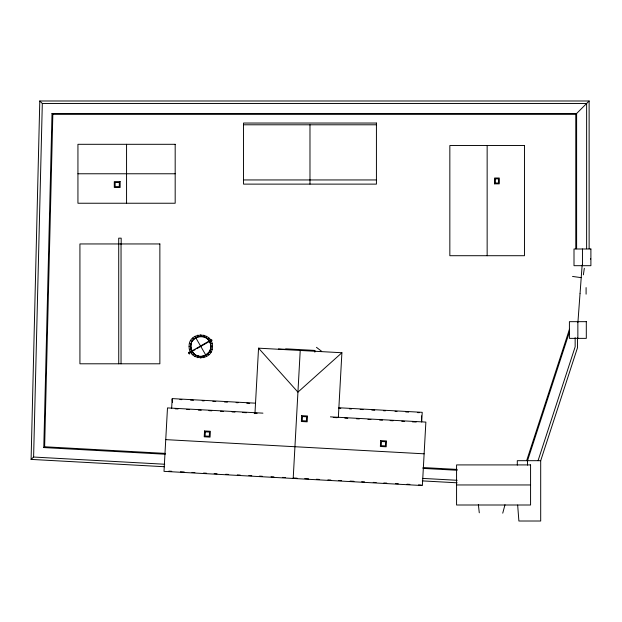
<?xml version="1.0" encoding="UTF-8"?>
<svg xmlns="http://www.w3.org/2000/svg" width="622" height="622" viewBox="0 0 622 622"><rect width="100%" height="100%" fill="white"/><g stroke="black" fill="none" stroke-linecap="round" stroke-linejoin="round"><path stroke-width="0.93" d="M421.483 421.677L421.529 415.893M164.558 466.733L31.1 459.401L39.792 100.989L589.127 100.989L589.127 248.714M31.1 459.401L33.604 457.038L42.312 103.493L39.792 100.989M165.258 454.231L43.789 447.56L52.015 113.515L576.61 113.515L576.61 248.73M43.789 447.56L44.636 446.775L52.831 114.347L52.015 113.515M171.656 408.219L172.177 398.601L255.525 403.18M172.558 400.793L172.481 402.216L172.154 399.106M254.95 413.677L258.55 348.172L341.898 352.744L338.352 417.292M293.195 478.45L300.224 350.458M314.841 352.161L314.942 350.435L285.599 348.818M421.7 421.949L422.221 412.332L338.873 407.76M577.931 322.219L580.023 293.701M580.054 293.537L582.145 265.019M189.096 346.415C188.528 331.409 213.035 331.409 212.467 346.415C213.035 361.429 188.528 361.429 189.096 346.415L190.791 346.415L192.128 351.414M190.791 346.415C190.285 335.172 208.012 332.84 210.43 343.834C213.735 354.066 198.278 361.289 192.657 352.106M583.374 274.823L584.322 268.315M197.757 357.704L198.193 356.072M203.371 336.766L203.806 335.134M502.739 513.158L504.986 504.761M526.647 460.684L569.449 329.279M569.425 332.047L527.526 460.684L527.526 465.108M538.061 460.684L575.148 346.819L575.148 337.614M517.659 505.072L518.888 521.011L540.697 521.011L540.697 460.684L577.535 347.597L577.535 337.606M191.63 342.147L190.604 346.415L191.973 351.508A10.177 10.177 0 0 1 191.56 342.116M194.943 356.538L195.782 355.069M205.781 337.762L206.628 336.3M209.054 352.207L206.574 354.695A10.177 10.177 0 0 0 209.116 352.254M192.517 354.68L193.714 353.483M207.849 339.355L209.046 338.158M52.831 114.347L575.778 114.347L589.127 100.989M341.898 352.744L297.938 392.132L258.55 348.172M192.773 351.041L195.176 349.657M196.777 348.732L209.598 341.33M210.322 340.91L210.905 340.576M189.492 349.44L191.133 349.004M210.43 343.834L212.071 343.391M42.312 103.493L586.624 103.493L586.624 248.722M243.536 124.789L376.427 124.789M77.937 173.771L175.179 173.771M495.275 178.848L498.603 178.848L498.603 183.016L495.275 183.016L495.322 178.848M243.536 179.945L376.427 179.945M494.614 183.855L499.256 183.855L499.256 178.009L494.614 178.009L494.661 183.855M210.772 346.415L212.467 346.415M540.697 460.684L517.302 460.684L517.302 465.108M456.571 484.958L530.574 484.958M278.415 348.934L284.977 349.292M179.906 399.534L181.842 399.635M190.565 400.117L193.473 400.28M202.197 400.755L204.133 400.863M212.856 401.346L215.764 401.501M224.488 401.983L227.395 402.139M236.119 402.621L238.055 402.729M246.778 403.204L249.686 403.367M338.85 408.265L340.786 408.366M349.51 408.848L351.446 408.957M360.169 409.432L363.077 409.595M371.8 410.069L374.708 410.232M383.432 410.707L385.368 410.815M395.063 411.352L396.999 411.453M405.723 411.935L408.631 412.091M417.354 412.573L419.29 412.681M262.935 413.148L167.489 407.908L164.006 471.359L422.385 485.549L425.868 422.097L330.422 416.857M175.179 408.802L178.071 408.957M186.748 409.432L189.64 409.595M198.317 410.069L201.209 410.225M208.922 410.652L211.814 410.808M220.491 411.29L223.384 411.445M232.06 411.919L234.953 412.083M242.666 412.503L246.522 412.72M254.235 413.14L257.127 413.296M333.291 417.479L337.147 417.696M344.86 418.116L347.752 418.279M356.429 418.754L359.322 418.909M367.999 419.391L370.891 419.547M379.568 420.021L382.46 420.184M390.173 420.604L393.065 420.767M401.742 421.242L404.634 421.397M412.347 421.825L416.204 422.035M165.747 439.63L424.126 453.819M44.636 446.775L165.296 453.399M422.999 467.55L457.178 469.431M422.96 468.389L457.17 470.263M33.604 457.038L164.706 464.237M422.462 478.388L457.147 480.293M422.338 480.892L457.139 482.804M168.85 471.149L171.742 471.313M180.419 471.787L184.275 471.997M191.988 472.425L194.88 472.58M203.557 473.054L206.45 473.218M214.162 473.637L217.055 473.801M225.732 474.275L228.624 474.43M237.301 474.913L240.193 475.068M248.87 475.542L251.762 475.706M259.475 476.125L262.367 476.289M271.044 476.763L273.937 476.918M282.613 477.401L285.506 477.556M293.219 477.984L297.075 478.194M304.788 478.613L308.644 478.831M316.357 479.251L319.249 479.414M327.926 479.889L330.818 480.044M338.531 480.472L341.424 480.627M350.1 481.101L353.957 481.319M361.67 481.739L364.562 481.902M373.239 482.377L376.131 482.532M383.844 482.96L386.736 483.115M395.413 483.597L398.305 483.753M406.982 484.227L409.875 484.39M418.552 484.865L421.444 485.02M572.535 276.44L581.22 277.645M189.492 343.391L191.133 343.834M210.43 349.004L212.071 349.44M204.234 336.93L205.866 337.606A10.177 10.177 0 0 0 204.257 336.852M210.99 352.06L209.435 351.414L210.905 352.262M190.659 340.576L192.128 341.424M316.466 347.333L321.675 351.337M192.517 338.158L193.714 339.355M207.849 353.483L209.046 354.68M209.054 340.631L206.574 338.143A10.177 10.177 0 0 1 209.116 340.584M192.509 352.207C195.292 356.523 201.481 357.774 205.866 355.232A10.177 10.177 0 0 1 192.447 352.254M212.094 340.467L211.589 339.596L188.528 352.915L189.034 353.778M194.943 336.3L206.628 356.538M209.933 342.147L210.609 343.787A10.177 10.177 0 0 0 210.003 342.116M197.757 335.134L198.193 336.766M203.371 356.072L203.806 357.704M210.726 344.666L210.609 349.051L209.598 351.508A10.177 10.177 0 0 0 210.804 344.65M478.365 504.574L479.282 512.792M586.095 287.589L586.095 294.159M582.456 248.994L582.456 265.687M577.861 321.667L577.861 338.368M575.778 114.347L575.778 248.73M498.556 178.848L498.556 183.016M487.15 145.532L487.15 255.712M309.981 124.789L309.981 184.12M200.782 334.729L200.782 336.424M200.782 356.414L200.782 358.101M126.561 144.304L126.561 203.238M121.181 243.98L121.181 238.164L118.716 238.164L118.74 363.792M121.041 243.948L121.041 363.792M590.589 258.573A1.151 1.151 0 0 1 590.589 259.133M204.545 430.96L204.218 436.799L210.057 437.118L210.376 431.287L204.545 430.96M205.33 431.847L205.097 436.014L209.264 436.24L209.497 432.072L205.33 431.847M301.678 415.667L301.359 421.506L307.19 421.825L307.509 415.994L301.678 415.667M302.463 416.546L302.238 420.713L306.405 420.946L306.63 416.779L302.463 416.546M380.68 440.64L380.361 446.472L386.192 446.79L386.519 440.959L380.68 440.64M381.465 441.519L381.239 445.686L385.407 445.912L385.632 441.744L381.465 441.519M193.59 339.223L191.973 341.33A10.177 10.177 0 0 1 203.417 336.588L198.146 336.588L193.59 339.223M191.537 350.551L190.449 351.181L191.49 352.985L192.579 352.363L191.537 350.551M210.088 339.837L209.008 340.467L210.049 342.271L211.138 341.649L210.088 339.837M188.964 352.277L189.578 353.848L188.964 352.277M376.427 123.039L243.536 123.039L243.536 184.12L376.427 184.12L376.427 123.039M175.179 144.304L77.937 144.304L77.937 203.238L175.179 203.238L175.179 144.304M524.463 145.532L449.838 145.532L449.838 255.712L524.463 255.712L524.463 145.532M120.139 181.624L114.292 181.624L114.292 187.463L120.139 187.463L120.139 181.624M119.3 182.456L115.132 182.456L115.132 186.631L119.3 186.631L119.3 182.456M159.862 243.948L79.927 243.948L79.927 363.792L159.862 363.792L159.862 243.948M590.9 248.994L574.005 248.994L574.005 265.687L590.9 265.687L590.9 248.994M586.305 321.667L569.41 321.667L569.41 338.368L586.305 338.368L586.305 321.667M530.574 464.914L456.571 464.914L456.571 505.002L530.574 505.002L530.574 464.914"/></g></svg>
